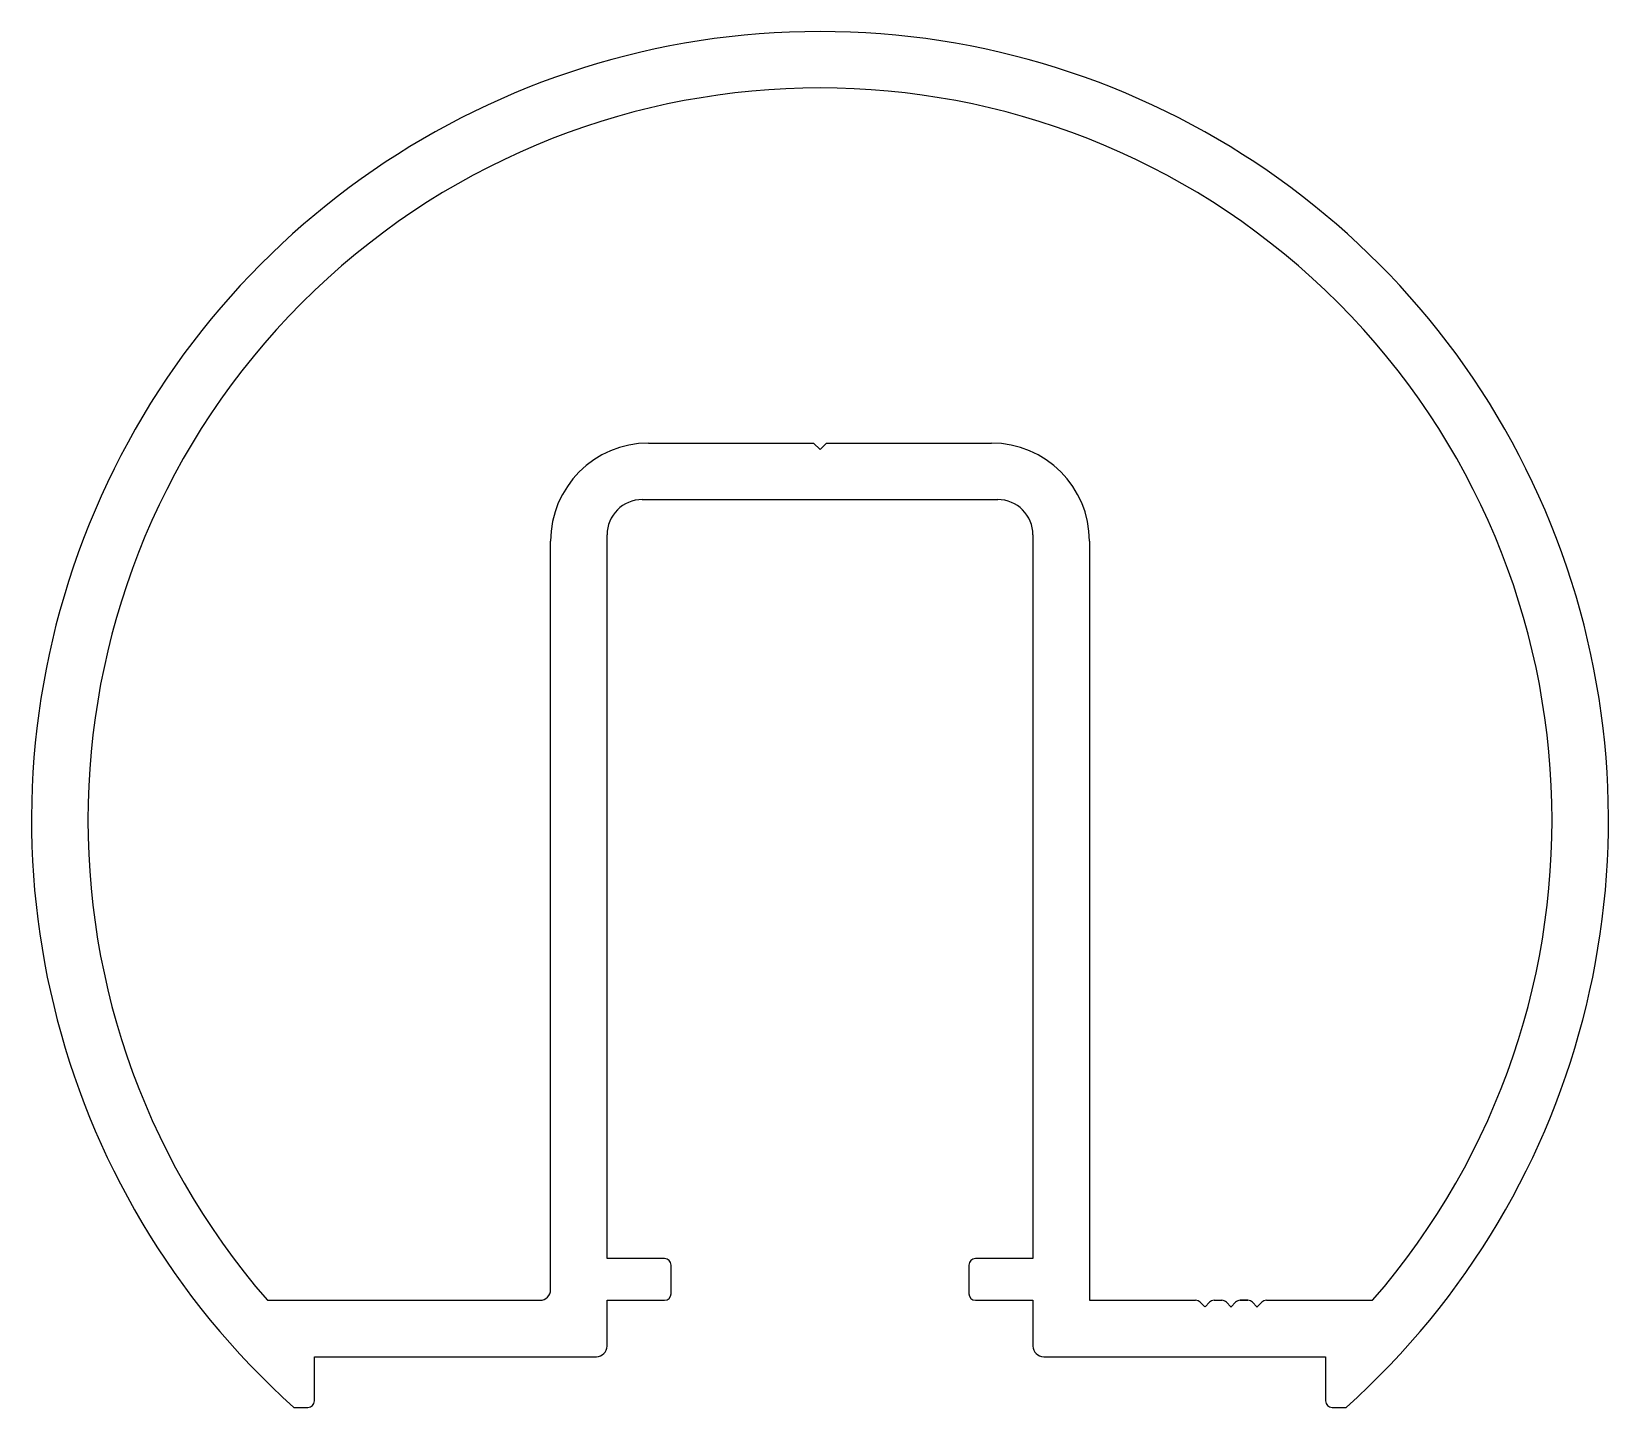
# Model space of a CAD drawing. Header units: inches. Extents: x -30.4 to 29.9, y 0.1 to 52.8.
import ezdxf

# ---------------------------------------------------------------- set-up
doc = ezdxf.new("R2010")
doc.units = ezdxf.units.IN
doc.header["$MEASUREMENT"] = 0
doc.layers.add('1', color=7, linetype='Continuous')

msp = doc.modelspace()

# ---------------------------------------------------------------- linework, layer by layer
at = {"layer": '1', "color": 7}
for p, q in [((-6.786, 37.048), (-0.476, 37.048)), ((-0.476, 37.048), (-0.226, 36.798)), ((-0.226, 36.798), (0.024, 37.048)), ((0.024, 37.048), (6.334, 37.048)), ((-7.026, 34.888), (6.574, 34.888)), ((-10.536, 4.658), (-10.536, 33.298)), ((-8.376, 5.848), (-8.376, 33.538)), ((7.924, 33.538), (7.924, 5.848)), ((10.084, 33.298), (10.084, 4.248)), ((-6.176, 5.848), (-8.376, 5.848)), ((-5.926, 4.498), (-5.926, 5.598)), ((5.474, 5.598), (5.474, 4.498)), ((7.924, 5.848), (5.724, 5.848)), ((-21.373, 4.248), (-10.946, 4.248)), ((-8.376, 2.498), (-8.376, 4.248)), ((-8.376, 4.248), (-6.176, 4.248)), ((5.724, 4.248), (7.924, 4.248)), ((7.924, 4.248), (7.924, 2.498)), ((10.084, 4.248), (14.149, 4.248)), ((14.149, 4.248), (14.149, 4.248)), ((14.149, 4.248), (14.149, 4.248)), ((14.856, 4.248), (15.149, 4.248)), ((15.856, 4.248), (15.856, 4.248)), ((15.856, 4.248), (16.149, 4.248)), ((16.149, 4.248), (15.856, 4.248)), ((15.856, 4.248), (16.149, 4.248)), ((16.149, 4.248), (15.856, 4.248)), ((15.856, 4.248), (16.149, 4.248)), ((16.856, 4.248), (20.921, 4.248)), ((14.325, 4.174), (14.497, 4.003)), ((14.508, 4.003), (14.679, 4.174)), ((15.325, 4.174), (15.497, 4.003)), ((15.508, 4.003), (15.679, 4.174)), ((16.325, 4.174), (16.497, 4.003)), ((16.508, 4.003), (16.679, 4.174)), ((-19.576, 0.398), (-19.576, 2.088)), ((-19.576, 2.088), (-8.786, 2.088)), ((8.334, 2.088), (19.124, 2.088)), ((19.124, 2.088), (19.124, 0.398)), ((-20.361, 0.148), (-19.826, 0.148)), ((19.374, 0.148), (19.908, 0.148))]:
    msp.add_line(p, q, dxfattribs=at)
for centre, radius, start, end in [((-0.226, 22.623), 30.175, 311.8562, 228.1438), ((-0.226, 22.623), 28.015, 319.01218, 220.98782), ((-6.786, 33.298), 3.75, 90, 180), ((6.334, 33.298), 3.75, 0, 90), ((-7.026, 33.538), 1.35, 90, 180), ((6.574, 33.538), 1.35, 360, 90), ((-6.176, 5.598), 0.25, 360, 90), ((5.724, 5.598), 0.25, 90, 180), ((-10.946, 4.658), 0.41, 270, 0), ((-6.176, 4.498), 0.25, 270, 0), ((5.724, 4.498), 0.25, 180, 270), ((14.149, 3.998), 0.25, 45, 90), ((14.856, 3.998), 0.25, 90, 135), ((15.149, 3.998), 0.25, 45, 90), ((15.856, 3.998), 0.25, 90, 135), ((16.149, 3.998), 0.25, 45, 90), ((16.856, 3.998), 0.25, 90, 135), ((14.502, 4.009), 0.008, 225, 315), ((15.502, 4.009), 0.008, 225, 315), ((16.502, 4.009), 0.008, 225, 315), ((-8.786, 2.498), 0.41, 270, 0), ((8.334, 2.498), 0.41, 180, 270), ((-19.826, 0.398), 0.25, 270, 0), ((19.374, 0.398), 0.25, 180, 270)]:
    msp.add_arc(centre, radius, start, end, dxfattribs=at)

doc.saveas('drawing.dxf')
